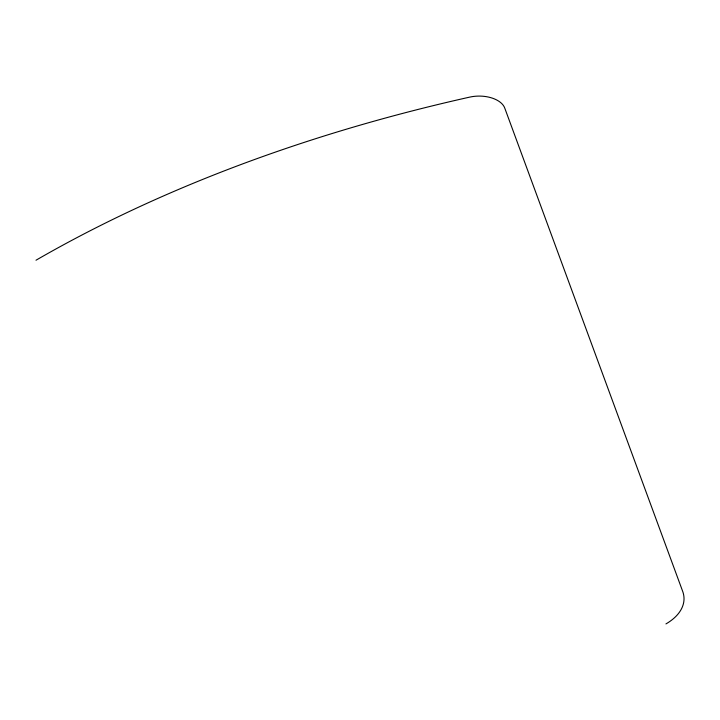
<?xml version="1.0" encoding="UTF-8"?>
<svg xmlns="http://www.w3.org/2000/svg" width="720" height="720" viewBox="0 0 720 720"><rect width="100%" height="100%" fill="white"/><g stroke="black" fill="none" stroke-linecap="round" stroke-linejoin="round"><path stroke-width="1.08" d="M665.946 623.916A61.686 35.613 0 0 0 682.668 591.327L504.729 108.027A26.109 15.075 0 0 0 469.773 97.101A1252.935 723.375 0 0 0 36 260.217"/></g></svg>
